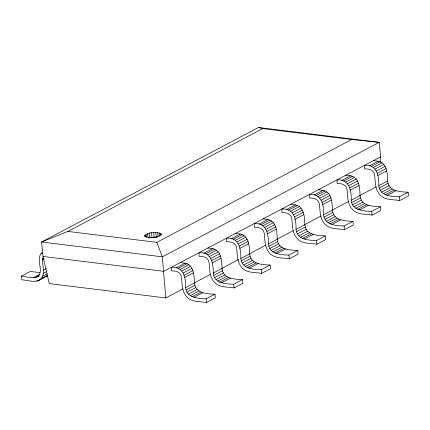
<?xml version="1.0" encoding="UTF-8"?>
<svg xmlns="http://www.w3.org/2000/svg" width="430" height="430" viewBox="0 0 430 430"><rect width="100%" height="100%" fill="white"/><g stroke="black" fill="none" stroke-linecap="round" stroke-linejoin="round"><path stroke-width="0.64" d="M39.888 272.625L30.331 271.448L21.5 276.108L21.86 279.796C28.466 280.215 39.033 284.552 42.645 276.205C45.085 270.174 41.42 263.671 42.812 257.565M380.486 162.191L380.641 156.826L379.222 142.341L258.521 127.495L41.602 241.993L43.022 256.479L49.267 283.612L165.803 297.942L182.992 288.869M42.328 252.523C36.222 257.178 41.156 265.756 40.259 272.007C38.85 281.145 27.246 276.512 21.5 276.108M144.808 235.575C148.871 231.974 156.332 231.335 161.089 233.893L161.191 234.538C157.127 238.139 149.667 238.779 144.91 236.22L144.808 235.575L144.937 236.892M67.865 231.41L262.703 128.57L351.643 139.508L379.222 142.341L162.303 256.839L41.602 241.993L67.865 231.41L156.805 242.348L351.643 139.508M40.904 253.721L42.081 253.098M42.495 258.736L43.672 258.113M42.479 260.026L44.242 259.096M43.468 270.164L46.413 268.61M33.61 277.597L39.495 274.49M35.529 277.543L39.066 275.678M43.419 273.34L46.365 271.787M37.265 276.888L39.033 275.958M42.645 276.205L47.354 273.722M41.194 278.575L47.671 275.157M36.7 281.204L39.646 279.65M40.823 279.027L42 278.404M39.168 280.279L47.407 275.926M380.641 156.826L163.728 271.325L43.022 256.479M176.219 267.831L185.05 263.171C193.957 264.848 194.226 275.958 194.446 282.983C195.327 293.4 206.927 293.83 214.957 294.158L215.317 297.839L206.486 302.505C199.719 301.269 191.285 302.44 186.443 296.437C181.707 291.164 182.229 283.676 181.444 277.119C181.095 272.222 175.72 270.577 171.538 270.895L171.452 267.245C183.637 266.401 185.927 277.855 185.615 287.648C186.496 298.06 198.096 298.49 206.126 298.818L214.957 294.158M203.815 253.265L212.646 248.604C221.552 250.281 221.821 261.386 222.041 268.417C222.928 278.828 234.527 279.263 242.552 279.591L242.912 283.273L234.081 287.939C227.314 286.702 218.881 287.869 214.038 281.87C209.302 276.598 209.824 269.11 209.039 262.553C208.69 257.656 203.315 256.011 199.133 256.328L199.052 252.679C211.232 251.835 213.522 263.289 213.21 273.082C214.097 283.494 225.696 283.924 233.721 284.252L242.552 279.591M231.415 238.698L240.246 234.033C249.153 235.715 249.422 246.82 249.642 253.85C250.523 264.262 262.123 264.697 270.153 265.02L270.513 268.707L261.682 273.367C254.915 272.131 246.481 273.303 241.633 267.304C236.903 262.031 237.424 254.544 236.64 247.986C236.285 243.09 230.915 241.445 226.734 241.762L226.648 238.112C238.833 237.269 241.123 248.723 240.811 258.516C241.692 268.927 253.291 269.357 261.322 269.685L270.153 265.02M259.01 224.132L267.842 219.467C276.748 221.149 277.017 232.254 277.237 239.284C278.124 249.696 289.723 250.131 297.748 250.453L298.108 254.141L289.277 258.801C282.51 257.565 274.077 258.736 269.234 252.738C264.498 247.46 265.02 239.978 264.235 233.42C263.886 228.518 258.511 226.879 254.329 227.196L254.248 223.546C266.428 222.702 268.718 234.156 268.406 243.944C269.293 254.356 280.892 254.791 288.917 255.119L297.748 250.453M286.611 209.56L295.442 204.9C304.349 206.583 304.617 217.688 304.838 224.718C305.719 235.129 317.318 235.559 325.343 235.887L325.709 239.575L316.878 244.235C310.105 242.998 301.677 244.17 296.829 238.172C292.099 232.893 292.615 225.411 291.836 218.854C291.481 213.952 286.111 212.307 281.929 212.63L281.844 208.975C294.029 208.136 296.318 219.585 296.007 229.378C296.888 239.79 308.487 240.225 316.512 240.553L325.343 235.887M314.206 194.994L323.037 190.334C331.944 192.017 332.213 203.121 332.433 210.152C333.315 220.563 344.919 220.993 352.944 221.321L353.304 225.008L344.473 229.668C337.706 228.432 329.272 229.604 324.43 223.605C319.694 218.327 320.216 210.845 319.431 204.288C319.082 199.386 313.707 197.741 309.525 198.063L309.444 194.408C321.624 193.57 323.914 205.019 323.602 214.812C324.483 225.223 336.088 225.659 344.113 225.981L352.944 221.321M341.802 180.428L350.633 175.768C359.544 177.445 359.813 188.555 360.034 195.585C360.915 205.997 372.514 206.427 380.539 206.755L380.905 210.442L372.074 215.102C365.301 213.866 356.873 215.038 352.025 209.039C347.289 203.761 347.811 196.279 347.031 189.721C346.677 184.819 341.302 183.175 337.12 183.497L337.039 179.842C349.219 179.004 351.514 190.452 351.202 200.246C352.084 210.657 363.683 211.087 371.708 211.415L380.539 206.755M369.402 165.862L378.233 161.202C387.14 162.879 387.409 173.989 387.629 181.019C388.51 191.431 400.115 191.861 408.14 192.189L408.5 195.876L399.669 200.536C392.902 199.3 384.468 200.471 379.625 194.473C374.89 189.195 375.411 181.713 374.627 175.155C374.277 170.253 368.902 168.608 364.721 168.925L364.635 165.276C376.82 164.432 379.11 175.886 378.798 185.679C379.679 196.091 391.284 196.521 399.309 196.849L408.14 192.189M178.197 268.368L187.028 263.708M205.798 253.802L214.629 249.142M233.393 239.236L242.224 234.576M260.994 224.67L269.825 220.009M288.589 210.103L297.42 205.438M316.19 195.537L325.021 190.872M343.785 180.965L352.616 176.305M371.386 166.399L380.217 161.739M180.105 269.465L188.937 264.805M207.701 254.899L216.532 250.238M235.301 240.332L244.132 235.672M262.897 225.766L271.728 221.106M290.497 211.2L299.328 206.54M318.092 196.634L326.924 191.974M345.693 182.067L354.524 177.407M373.288 167.501L382.119 162.836M181.804 271.05L190.635 266.39M209.399 256.484L218.23 251.824M237 241.918L245.831 237.252M264.595 227.352L273.426 222.686M292.196 212.785L301.027 208.12M319.791 198.214L328.622 193.554M347.392 183.648L356.223 178.987M374.987 169.081L383.818 164.421M183.18 273.012L192.011 268.347M210.781 258.446L219.612 253.781M238.376 243.875L247.207 239.214M265.971 229.308L274.802 224.648M293.572 214.742L302.403 210.082M321.167 200.176L329.998 195.516M348.768 185.609L357.599 180.949M376.363 171.043L385.194 166.383M184.142 275.216L192.973 270.551M211.737 260.65L220.569 255.984M239.338 246.078L248.169 241.418M266.933 231.512L275.764 226.852M294.534 216.946L303.365 212.286M322.129 202.379L330.96 197.719M349.724 187.813L358.555 183.153M377.325 173.247L386.156 168.587M184.62 277.511L193.452 272.851M212.216 262.945L221.047 258.285M239.816 248.379L248.648 243.719M267.412 233.812L276.243 229.147M295.012 219.246L303.843 214.581M322.608 204.68L331.439 200.014M350.208 190.108L359.039 185.448M377.803 175.542L386.635 170.882M194.258 282.924L210.265 274.474M221.531 268.53L238.72 259.457M249.395 253.824L265.993 245.062M277.259 239.112L293.265 230.663M304.526 224.718L321.129 215.957M332.39 210.012L348.402 201.562M359.663 195.618L376.266 186.856M185.615 287.648L194.446 282.983M213.21 273.082L222.041 268.417M240.811 258.516L249.642 253.85M268.406 243.944L277.237 239.284M296.007 229.378L304.838 224.718M323.602 214.812L332.433 210.152M351.202 200.246L360.034 195.585M378.798 185.679L387.629 181.019M186.093 289.944L194.924 285.284M213.689 275.377L222.52 270.717M241.289 260.811L250.12 256.151M268.884 246.245L277.715 241.585M296.485 231.679L305.316 227.013M324.08 217.112L332.911 212.447M351.681 202.541L360.512 197.881M379.276 187.975L388.107 183.314M187.055 292.147L195.886 287.487M214.651 277.581L223.482 272.921M242.251 263.015L251.082 258.355M269.846 248.449L278.678 243.788M297.442 233.882L306.278 229.217M325.042 219.316L333.873 214.651M352.638 204.744L361.469 200.084M380.238 190.178L389.069 185.518M188.431 294.109L197.262 289.449M216.027 279.543L224.858 274.877M243.627 264.977L252.458 260.311M271.223 250.41L280.054 245.745M298.823 235.839L307.654 231.179M326.418 221.273L335.25 216.612M354.019 206.706L362.85 202.046M381.614 192.14L390.445 187.48M190.13 295.69L198.961 291.029M217.725 281.123L226.556 276.463M245.326 266.557L254.157 261.897M272.921 251.991L281.752 247.331M300.522 237.424L309.353 232.764M328.117 222.858L336.948 218.198M355.717 208.292L364.549 203.632M383.313 193.726L392.144 189.06M192.033 296.791L200.864 292.126M219.633 282.225L228.464 277.56M247.228 267.659L256.06 262.993M274.829 253.087L283.66 248.427M302.424 238.521L311.255 233.861M330.025 223.955L338.856 219.295M357.62 209.388L366.451 204.728M385.215 194.822L394.047 190.162M194.016 297.329L202.847 292.669M221.611 282.763L230.448 278.102M249.212 268.196L258.043 263.531M276.807 253.63L285.638 248.965M304.408 239.058L313.239 234.398M332.003 224.492L340.834 219.832M359.604 209.926L368.435 205.266M387.199 195.36L396.03 190.7M45.532 276.538L47.381 275.845M148.748 238.048L154.139 237.102L157.504 237.145M373.466 160.616L378.233 161.202M345.87 175.182L350.633 175.768M318.275 189.748L323.037 190.334M290.675 204.314L295.442 204.9M263.079 218.881L267.842 219.467M235.479 233.447L240.246 234.033M207.883 248.019L212.646 248.604M180.283 262.585L185.05 263.171M258.521 127.495L262.703 128.57M156.805 242.348L162.303 256.839L165.803 297.942M399.309 196.849L399.669 200.536M371.708 211.415L372.074 215.102M344.113 225.981L344.473 229.668M316.512 240.553L316.878 244.235M288.917 255.119L289.277 258.801M261.322 269.685L261.682 273.367M233.721 284.252L234.081 287.939M206.126 298.818L206.486 302.505M161.089 233.893L161.218 235.21M160.438 233.329L160.632 235.301M159.277 232.877L159.6 236.172M157.692 232.582L158.079 236.527M155.784 232.453L156.235 237.059M153.687 232.496L154.139 237.102M151.543 232.721L151.994 237.328M149.5 233.098L149.952 237.709M147.694 233.614L148.081 237.564M146.248 234.226L146.571 237.516M145.265 234.898L145.458 236.871"/></g></svg>
